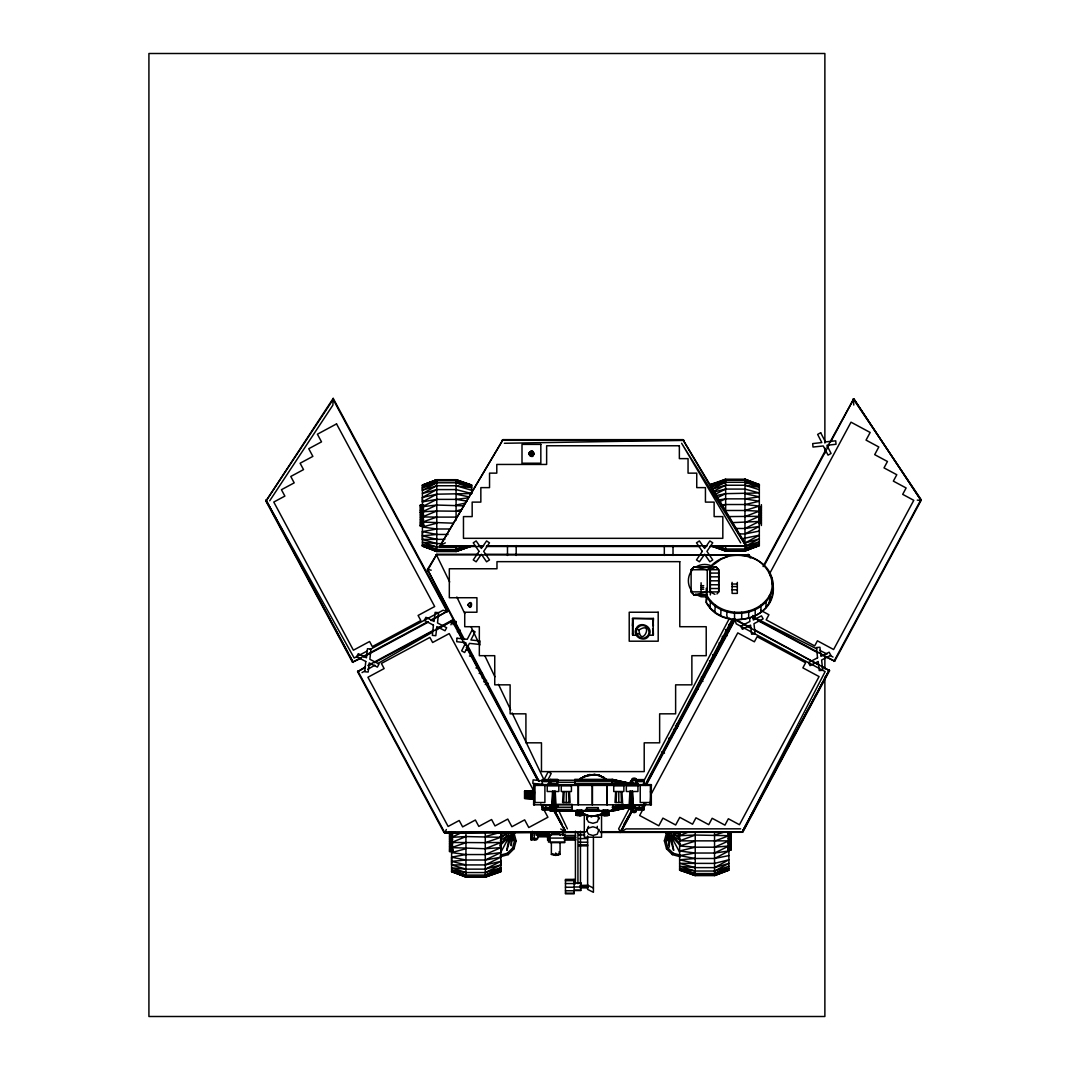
<?xml version="1.0" encoding="UTF-8"?>
<svg xmlns="http://www.w3.org/2000/svg" width="1070" height="1070" viewBox="0 0 1070 1070"><rect width="100%" height="100%" fill="white"/><g stroke="black" fill="none" stroke-linecap="round" stroke-linejoin="round"><path stroke-width="1.5" d="M420.349 512.57L420.349 510.831L422.81 510.096M441.602 543.587L436.774 543.587L422.423 539.387L422.423 531.549M452.864 523.163L422.423 522.066L422.423 516.917L436.774 511.005L460.769 511.233M422.423 513.546L422.423 510.898M468.566 497.831L456.087 499.382L436.774 499.382L422.423 501.857L422.423 497.443L436.774 489.592L456.087 489.592L471.683 493.551L471.683 485.125L456.087 479.708L436.774 479.708L422.423 485.125L422.423 546.128L436.774 551.558L456.087 551.558L471.683 546.128L456.087 551.05L436.774 551.05L422.423 546.128M422.423 490.234L422.423 487.706L436.774 480.751L456.087 480.751L471.683 485.125L456.087 479.708L456.087 520.14M465.45 546.449L456.087 549.512L436.774 549.512L422.423 545.7L436.774 551.558L436.774 479.708L422.423 485.125L433.577 481.714M451.607 842.478L485.272 842.665L500.867 837.302L465.945 836.566L451.607 842.478L451.607 847.627L485.272 848.724L500.867 847.627L500.867 871.689L485.272 877.119L465.945 877.119L465.945 869.134L451.607 864.934L451.607 857.11L465.945 854.555L485.272 854.555L500.867 852.576L485.272 860.012L465.945 860.012L451.607 861.363L465.945 864.921L485.272 864.921L500.867 861.363L485.272 869.134L465.945 869.134L451.607 867.837L465.945 872.558L485.272 872.558L500.867 867.837L500.867 869.964L485.272 876.611L465.945 876.611L451.607 871.689L451.607 831.631M451.607 839.107L451.607 836.459M465.945 869.134L465.945 832.099M500.867 871.689L485.272 877.119L485.272 832.099M485.272 872.558L500.867 864.934L500.867 860.307M500.867 851.961L500.867 842.478L485.272 842.665M552.28 804.8L533.649 804.8L533.649 784.618L651.309 784.618L650.386 804.8L650.386 785.42L534.465 785.42L534.465 804.8M549.819 806.9L550.568 809.415L572.196 809.415M550.568 779.361L550.568 783.374L549.819 783.721L549.819 779.816L550.568 779.361L557.604 779.361L557.604 785.139M574.75 785.139L574.75 779.361L612.12 779.361L629.534 783.173L632.597 778.532C637.519 775.817 637.519 785.741 632.597 782.705L630.564 785.019M578.174 804.8L578.174 785.42M579.913 887.792L587.791 887.913L587.791 885.291L579.913 885.412M602.45 814.872C603.64 815.594 601.648 815.728 602.223 810.926L582.174 810.779M606.971 804.8L606.971 785.42M607.252 804.8L607.252 785.42M606.743 815.621L608.857 815.22L604.256 815.661L604.256 809.936M621.616 784.899L612.12 783.374L612.12 779.361L629.534 783.534L632.597 778.532L632.597 782.705M612.762 808.438L612.762 804.8L612.762 810.538L598.304 810.538L598.304 807.623L586.654 807.623L586.654 810.538L572.196 810.538L572.196 804.774M635.674 779L635.901 782.892M631.073 808.077L632.597 810.124C637.091 812.304 637.078 805.656 632.597 807.81L632.597 812.076C639.098 815.581 634.684 800.708 635.674 812.09L635.674 807.917L635.674 811.622L632.597 811.582L630.31 808.198L632.597 811.608L631.073 808.853M555.196 804.8L651.309 804.8L651.309 785.34M701.091 591.951L701.091 582.762M706.28 588.273L706.28 602.557C721.929 632.678 778.358 620.627 772.995 584.327C771.309 554.14 727.747 545.994 709.918 567.22L721.06 559.249L727.359 556.654M741.778 555.384C763.124 555.437 782.705 582.561 765.745 600.685C750.498 617.831 718.625 615.959 707.002 595.602L707.002 588.928M710.346 594.947L710.346 566.832L694.042 566.886L691.126 569.748L691.126 591.87L694.109 594.92L707.096 594.947M716.98 593.944L718.719 591.911L718.719 569.708L716.111 566.832L694.042 566.886M645.411 785.433L734.515 619.624L734.555 612.267M711.617 546.168L725.647 551.063L744.974 551.063L759.326 545.62L759.326 484.616L744.974 480.243L725.647 480.243L710.052 485.486L710.052 484.616L725.647 479.213L744.974 479.213L759.326 484.616L759.326 485.512L744.974 482.276L725.647 482.276L711.617 486.703M669.312 847.132L669.472 836.098L666.637 832.567M463.136 638.603L427.438 569.481L436.814 554.26L478.424 554.26M632.932 634.991L632.892 620.533M552.24 808.599L552.936 791.185M563.676 802.513L564.117 791.96M616.133 802.513L616.561 791.96M629.615 808.599L630.31 791.185M360.617 658.491L352.485 662.21L265.922 501.135L333.198 398.361L447.541 611.117L431.143 620.6M333.198 398.361L332.89 405.129L269.693 500.813M552.548 791.185L551.572 808.599L556.199 808.599L555.223 791.185M629.922 791.185L628.933 808.599L633.574 808.599L632.597 791.185M563.181 791.96L562.579 802.513L570.109 802.513L569.507 791.96M615.638 791.96L615.023 802.513L622.566 802.513L621.951 791.96M533.649 804.8L534.465 791.853L533.649 791.853M348.245 653.155L265.989 500.105L353.274 662.437M653.395 625.749L652.967 619.356M511.313 845.594L512.624 832.781L512.891 840.766L512.276 834.707L511.032 836.111L506.966 850.249M635.901 807.716L635.901 810.017M635.901 782.785L635.674 779.027L632.597 779L629.534 784.524L612.12 783.374L574.75 783.374M528.968 453.747C535.04 444.184 535.04 463.323 528.968 453.747L533.943 453.747M531.148 456.221L531.75 451.286M605.994 779.495L604.283 777.649C596.538 773.77 587.617 773.155 580.649 779.067L580.261 778.505L584.929 776.619L594.693 774.399L599.682 775.442L606.249 779.268M582.722 813.681L591.095 816.544L600.858 814.323L601.099 814.966L591.095 816.544L582.655 813.842M506.779 850.289L509.226 836.606L512.048 833.075L510.176 832.527L500.038 844.538M467.643 604.884C473.849 596.779 471.589 613.324 468.071 604.884C471.763 599.2 471.763 610.582 468.071 604.884M727.587 611.037C722.571 624.131 741.858 618.834 748.679 618.233C759.085 615.344 768.608 607.76 771.524 597.047L772.232 596.779L772.995 584.327L772.259 583.926M500.171 855.184L507.34 853.258L512.597 848.015L514.523 840.833L512.597 833.664L513.974 832.861L516.114 840.833L513.974 848.804L508.143 854.636L500.171 856.776M680.319 856.762L672.348 854.622L666.516 848.791L664.376 840.833L666.516 832.861L667.894 833.65L665.981 840.833L667.894 848.002L673.15 853.245L680.319 855.171M583.966 832.46L443.983 832.487L357.581 671.706L365.097 667.011M450.952 624.813L452.369 620.105L462.641 639.231M669.178 845.581L668.228 834.694L667.613 840.766L667.881 832.768L669.472 836.098L671.264 836.593L673.15 836.044L675.237 832.647L680.092 833.169M636.088 628.678C631.688 636.944 645.491 643.605 649.222 634.991C653.623 626.712 639.807 620.065 636.088 628.678L638.897 630.016C641.104 648.915 655.041 619.971 638.897 630.016M818.777 664.911L734.555 619.463M530.573 456.074L532.338 451.42M533.729 454.309L531.736 456.074L529.703 455.298M580.261 778.505L589.597 774.586L599.682 775.442L606.048 779.548M582.949 813.427L586.106 815.5L596.191 816.356L600.858 814.323M721.06 608.616L720.698 615.932L727.587 618.233M632.009 809.615L620.092 832.46L626.004 828.916L740.667 828.822M600.39 832.46L742.165 832.286L825.144 671.612L736.214 623.823L735.023 619.904M427.411 570.751L436.814 554.26M503.02 439.65L439.69 546.489L503.02 439.65L682.968 439.65L746.659 545.861L709.637 546.489M547.733 780.271L551.197 773.463L548.174 771.804L543.386 780.953L533.114 779.896L532.82 783.347L541.928 784.377M629.013 815.781L624.144 823.766M629.494 808.198L618.62 828.835L620.373 831.724L743.021 831.778L829.571 670.716L754.403 629.655M643.458 781.675L729.566 618.072M645.21 784.564L732.107 619.476M621.764 829.464L620.185 832.393L632.049 811.1M646.066 784.47L733.284 618.794M553.966 811.167L565.896 832.46L563.837 827.525M630.31 784.738L632.597 780.418L635.674 780.485M743.021 831.778L742.125 832.286L816.544 693.908M818.109 690.966L822.803 682.165M824.368 679.236L828.287 671.906L814.845 696.918M500.894 852.108L509.226 836.606L511.032 836.111L513.854 832.58M742.125 832.286L776.9 767.551M778.478 764.609L791.92 739.597M793.499 736.655L813.253 699.86M623.328 826.521L632.009 810.378M763.057 566.511L825.518 450.296M827.083 447.38L853.78 398.776L921.083 500.439L834.68 661.22L820.797 654.412M621.148 831.818L632.223 811.207M646.454 784.725L735.304 619.396L751.461 628.077M763.753 566.458L829.103 444.839M830.681 441.91L853.78 398.776L921.083 500.439L917.298 500.118M645.932 803.811L639.646 815.5L658.799 825.786L662.905 818.135L675.665 824.997L679.784 817.333L692.544 824.194L695.981 817.814L708.741 824.662L712.165 818.282L724.938 825.144L728.362 818.764L739.45 824.729L819.072 676.574L802.874 667.867L805.616 662.758L757.119 636.703L754.377 641.799L737.778 632.892L651.429 793.592M769.691 573.507L851.011 422.182L870.164 432.467L866.045 440.118L878.804 446.979L874.698 454.643L887.458 461.504L884.021 467.884L896.794 474.732L893.356 481.125L906.116 487.973L902.692 494.353L913.78 500.319L833.61 649.517L817.413 640.81L814.671 645.919L766.173 619.851L768.915 614.742L760.623 610.288M742.393 831.711L829.344 669.927M833.891 661.447L921.029 499.449L853.178 398.816L853.78 405.048M715.295 605.112L714.8 612.361L721.06 615.798M672.348 854.622L673.15 853.245M599.08 817.199L597.274 822.028L592.927 823.298L588.567 822.028L586.761 818.951L588.567 815.862M587.965 827.351L586.761 831.136L588.567 834.212L592.927 835.496L597.274 834.212L599.08 829.397M586.761 831.136L588.567 826.321M446.337 829.504L444.839 832.982L564.532 831.925M553.698 809.896L565.896 832.46L443.983 832.487M551.077 835.443L553.391 831.738L553.391 833.851L558.032 833.851L558.032 831.738L560.346 835.443M691.862 570.564C687.207 576.382 687.207 585.183 691.862 590.988M529.703 452.195L529.382 454.844L533.649 452.597M530.038 455.793L532.86 451.701M604.283 777.649L599.441 776.084M574.75 781.194L612.12 781.194L629.534 784.524L632.597 780.418M710.52 600.685L709.918 607.827L715.295 612.308M500.72 838.465L507.782 832.259M265.922 501.135L333.158 399.484L447.3 611.906M652.967 625.749L653.395 618.42L632.504 618.42L632.504 634.991M646.614 636.797C653.101 631.995 644.876 621.59 638.723 626.913C632.196 631.715 640.435 642.08 646.588 636.757M653.395 633.774L651.951 635.232L648.674 635.232M499.703 845.969L509.226 836.606L507.34 836.044L505.254 832.661L500.412 833.182M711.389 566.873L694.109 566.859L691.126 569.748L718.719 569.708L718.719 591.911L691.126 591.87L694.109 594.92L706.681 594.907L694.042 594.907M694.109 594.92L707.27 591.87L707.27 569.748L710.346 566.832M529.583 455.392L533.315 452.102M710.52 607.88L706.28 602.557L707.002 595.602M580.649 779.067L584.688 775.977L588.433 775.442M597.354 815.5L601.099 814.966L603.119 813.414M576.101 810.926L576.101 815.22L582.508 814.872M581.665 815.193L582.735 815.22L582.735 810.926M602.223 815.22L603.293 814.899M603.293 815.193L608.616 814.872M695.487 567.314C700.154 563.93 706.601 563.622 711.777 566.017M500.332 840.324L507.34 836.044M549.819 780.271L557.604 779.829M666.516 848.791L667.894 848.002M362.021 672.602L364.883 670.97M367.746 669.325L374.888 665.219M377.75 663.574L432.106 632.383M436.399 629.922L452.128 620.894L464.728 644.341M439.329 545.861L445.321 542.864M601.099 814.966L603.306 813.695M457.318 631.674L460.18 630.096M759.326 484.63L744.974 479.213L744.974 543.065L759.326 535.214L741.751 538.839M772.259 591.121L772.995 590.72L772.232 578.281L771.524 578.001M714.546 867.623L728.897 859.772L714.546 863.396L679.624 863.356L695.232 867.623L714.546 867.623L728.897 863.356L714.546 871.034L695.232 871.034L679.624 868.412L695.232 873.548L714.546 873.548L728.897 868.412L714.546 875.086L695.232 875.099L679.624 870.178L679.624 831.885M422.423 487.746L436.774 482.784L456.087 482.784L471.683 487.746L456.087 485.753L436.774 485.753L422.423 493.551L436.774 489.592M367.291 650.961L354.17 658.01L265.975 500.145M370.207 649.383L443.1 610.221L447.033 611.398M352.485 662.21L427.933 621.657M430.862 620.078L447.541 611.117M363.559 656.913L428.201 622.178M368 665.446L433.457 630.27M436.373 628.705L452.369 620.105M357.581 671.706L365.445 667.479M368.388 665.901L371.317 664.323M374.259 662.745L452.128 620.894M422.423 501.857L436.774 494.18L471.683 493.551M754.537 546.462L759.326 545.192L744.974 551.063L744.974 546.489L759.326 538.812L744.974 543.065M549.819 781.595L557.604 781.194M530.118 451.821L531.175 451.42M436.774 482.784L422.423 490.287L436.774 485.753M738.527 533.93L744.974 533.93L759.326 526.413L744.974 528.486L735.317 528.486M695.232 863.396L679.624 859.772L695.232 858.488L714.546 858.488L728.897 850.971L714.546 853.031L695.232 853.031L679.624 850.971L695.232 847.199L714.546 847.199L728.897 846.009L714.546 853.031M436.774 499.382L422.423 506.672L436.774 505.04L463.885 505.856M714.733 546.329L725.647 549.004L744.974 549.004L759.326 541.714L744.974 546.489M714.546 873.548L728.897 866.272L714.546 871.034M715.723 494.032L725.647 489.084L744.974 489.084L759.326 492.976L725.647 493.658L716.298 495.584M483.787 681.804L486.623 680.4M712.887 491.571L725.647 485.245L744.974 485.245L759.326 487.198L744.974 482.276M485.272 864.921L500.867 857.204L485.272 860.012M744.974 528.486L759.326 521.451L732.094 522.641M453.011 624.586L455.873 623.181M717.141 497.804L725.647 493.658M485.205 684.546L488.04 683.168M717.85 568.772L716.111 566.832L710.132 569.708L710.132 591.911L714.92 594.345M636.088 634.991L638.897 633.641M711.47 489.043L725.647 482.276M436.774 505.04L422.423 511.741L436.774 511.005M463.083 831.938L451.607 837.302L465.945 836.566M711.617 546.115L725.647 550.542L744.974 550.542L759.326 543.868L744.974 549.004M456.087 549.512L463.176 546.222M719.976 501.482L725.647 498.861L744.974 498.861L759.326 496.854L744.974 493.658M451.607 871.689L465.945 877.119L451.607 871.247L465.945 875.073L485.272 875.073L500.867 867.837M500.787 834.68L505.254 832.661M711.47 486.569L725.647 480.243M485.272 854.555L500.867 847.627M744.974 522.641L759.326 516.315L728.871 516.583M714.546 847.199L728.897 840.859L679.624 840.859L695.232 835.041L728.897 835.683L714.546 841.14M436.774 480.751L422.423 486.021L436.774 479.708L422.423 485.125M453.011 623.061L455.873 621.804M456.087 551.05L470.131 546.222L456.087 551.05L467.43 546.222M721.394 506.324L725.647 504.518L744.974 504.518L759.326 506.07L744.974 510.484L725.647 510.484L725.647 479.213L710.052 485.486M688.144 832.085L679.624 835.683L695.232 835.041M485.272 848.724L500.867 842.478M744.974 516.583L759.326 511.139L744.974 510.484M728.897 831.885L728.897 870.178L714.546 875.608L695.232 875.608L679.624 870.178M470.131 546.288L456.087 551.558L456.087 546.997L459.204 546.048M453.011 622.446L455.873 621.362M744.974 550.542L759.326 545.62M453.011 623.369L455.873 622.312M422.423 485.994L431.036 482.837M422.81 515.111L420.349 515.967L423.64 516.007M758.924 514.643L761.399 513.787M451.995 840.672L449.534 841.528L452.811 841.568M728.509 839.201L730.97 838.345L727.68 838.305M758.924 516.409L761.399 515.566M728.509 840.966L730.97 840.111L727.68 840.07M422.81 516.877L420.349 517.719L423.64 517.773M422.423 522.066L436.774 517.104L456.087 517.104M451.995 842.438L449.534 843.28L452.811 843.32M451.607 847.627L465.945 842.665M485.272 876.611L499.302 871.782M422.81 513.359L420.349 514.202L423.64 514.229M451.995 838.92L449.534 839.763L452.811 839.789M728.897 870.178L714.546 875.608L714.546 832.059M758.924 512.891L761.399 512.062M728.509 837.449L730.97 836.62L727.68 836.566M758.924 518.147L761.399 517.318M728.509 842.692L730.97 841.863L727.68 841.836M499.73 836.66L505.896 834.613M422.81 518.602L420.349 519.418L423.64 519.458M451.995 844.163L449.534 844.979L452.811 845.019M485.272 875.073L500.867 869.964M420.349 526.012L423.64 525.945L420.349 526.012L420.349 512.476L422.81 511.661M451.995 837.221L449.534 838.037L449.534 851.573L452.811 851.6M758.924 511.206L761.399 510.417M728.509 835.75L730.97 834.974L727.68 834.921M758.924 519.779L761.399 519.004M728.509 844.337L730.97 843.561L727.68 843.534M695.232 841.14L679.624 846.009L695.232 847.199M422.81 520.247L420.349 520.996L423.64 521.05M714.546 835.041L724.109 832.099M451.995 845.808L449.534 846.557L452.811 846.611M451.995 835.643L449.534 836.392L449.534 838.131L452.811 838.064M734.515 619.624L735.304 619.396M623.208 803.998L612.12 807.235L627.956 804.6M588.567 828.06L592.927 826.789L597.274 828.06L599.08 831.136M758.924 509.628L761.399 508.905M627.956 804.8L612.12 809.415L628.063 806.298M728.509 834.172L730.97 833.463L727.68 833.41M711.617 489.271L725.647 485.245M758.924 521.291L761.399 520.582M728.509 845.835L730.97 845.126L727.68 845.113M710.052 484.63L724.096 480.684M456.087 511.005L462.334 509.28M485.272 836.566L500.867 832.233L500.867 847.253M422.81 521.745L420.349 522.428L423.64 522.481M451.995 847.306L449.534 847.988L452.811 848.042M485.272 869.134L500.867 864.934M422.81 508.665L420.349 509.333L423.64 509.347M436.774 523.163L422.423 527.015L436.774 528.995L449.654 528.995M451.995 834.226L449.534 834.894L452.811 834.908M465.945 848.724L451.607 852.576L465.945 854.555M758.924 508.196L761.399 507.568M728.509 832.754L730.97 832.126L730.97 850.048L727.68 850.088M714.733 491.799L725.647 489.084M576.369 815.032L577.185 814.899M602.477 815.032L604.336 814.805M758.924 522.615L761.399 521.999M728.509 847.159L730.97 846.544L727.68 846.544M529.035 454.349L533.863 453.158M422.81 523.083L420.349 523.658L423.64 523.712M451.995 848.644L449.534 849.219L452.811 849.272M422.423 497.443L436.774 494.18M744.974 504.518L759.326 501.268L744.974 498.861M769.317 602.718L769.985 596.164L772.232 590.386L771.524 589.851M422.81 507.447L420.349 508.009L423.64 508.009M451.995 833.008L449.534 833.57L452.811 833.57M614.929 809.91L614.929 808.144L615.089 810.592L614.929 809.91L624.96 807.716L624.96 806.191L622.098 806.753M608.79 811.247L629.534 807.435L616.36 808.037M608.79 810.779L615.089 810.15L614.929 809.455L624.96 807.328M625.121 808.01L628.063 807.382M758.924 506.979L761.399 506.458M612.12 811.247L627.956 807.435M456.087 505.04L465.45 503.141M758.924 523.712L761.399 523.217M728.509 848.269L730.97 847.774L727.68 847.774M744.974 533.93L759.326 531.041M714.546 858.488L728.897 855.599M616.36 807.877L619.236 807.315M612.12 810.779L629.534 807.435M597.341 815.153L603.132 814.056M423.64 524.046L420.349 524.661L423.64 524.701M452.811 849.607L449.534 850.222L452.811 850.262M436.774 528.995L422.423 531.643L436.774 534.452L448.036 534.452M423.64 506.324L420.349 506.899L423.64 506.899M614.929 809.455L624.96 807.716L625.121 808.398L624.96 806.191M594.693 774.399L589.677 775.255L589.597 774.586M591.095 816.544L596.11 815.674L596.191 816.356M560.065 842.866L560.065 854.395L553.284 854.716L551.371 854.395L551.371 842.866M695.232 853.031L679.624 855.599L695.232 858.488M552.24 854.047L555.718 855.398L558.165 854.997L559.195 854.047L559.195 851.64M717.85 500.064L725.647 498.861M727.68 849.246L730.97 848.751L727.68 848.764M722.223 636.463L727.011 635.794M423.64 524.955L420.349 525.397L423.64 525.437M452.811 850.516L449.534 850.958L452.811 850.998M624.786 807.73L627.956 807.315M504.371 443.274L684.051 440.278M750.819 557.671L749.187 554.889L435.731 554.902M423.64 505.642L420.349 506.043L423.64 506.03M451.607 832.233L454.79 831.871M707.096 596.886L701.024 596.752L695.487 594.238M564.84 831.818L585.531 831.724M720.979 504.986L725.647 504.518M727.68 849.794L730.97 849.473L727.68 848.991M436.774 534.452L422.423 535.803L436.774 539.36L444.826 539.36M668.67 738.273L671.559 738.006M577.011 814.872L578.215 814.805M423.64 525.584L420.349 525.851L423.64 525.892M449.534 851.426L452.811 851.145M765.745 607.88L766.334 601.434L769.985 596.164L769.317 595.522M420.349 510.925L420.349 505.174L423.64 505.241M533.823 790.489L524.594 791.051L524.594 798.487L533.823 799.049M524.594 791.171L533.823 790.636M524.594 791.546L533.823 791.064M725.42 631.554L728.603 631.394M595.535 810.926L589.289 810.619M524.594 792.134L533.823 791.746M730.97 849.914L727.68 849.633M524.594 792.91L533.823 792.629M632.932 619.356L632.504 625.749M524.594 793.806L533.823 793.659M420.349 505.468L423.64 505.441M562.86 831.925L444.612 832.406L357.821 670.917M422.423 539.387L436.774 539.36M548.148 783.668L548.897 783.668M548.148 784.043L548.897 784.043M449.534 832.46L452.811 832.46M451.607 864.934L465.945 864.921M746.298 546.489L683.275 440.385L501.937 440.278M440.238 545.767L475.294 545.767M478.638 545.767L483.64 545.767M486.984 545.767L707.35 545.767M710.694 545.767L746.659 545.861M439.69 546.489L483.011 546.489M486.342 546.489L699.646 546.489M702.977 546.489L706.307 546.489M436.774 549.512L422.423 544.403L436.774 546.997L456.087 546.997M485.084 554.26L749.187 554.889M710.146 573.079L718.719 573.079M710.146 576.837L718.732 576.837M710.146 580.809L718.732 580.809M732.094 584.019L737.324 584.019M710.146 584.768L718.732 584.768M701.091 585.691L703.685 585.691M732.094 586.574L737.324 586.574M701.091 587.457L703.685 587.457M710.146 588.527L718.719 588.527M701.091 589.209L703.685 589.209M732.094 589.811L737.324 589.811M632.504 618.42L652.967 618.928M652.967 634.991L653.395 618.42M637.225 635.232L633.962 635.232L632.504 633.774M466.266 649.945L469.489 649.945M712.62 654.867L715.83 654.867M469.489 656.044L472.713 656.044M709.397 660.912L712.62 660.912M475.936 667.934L479.146 667.934M479.146 673.391L482.369 673.391L482.369 678.3M701.345 677.109L704.568 677.109M699.74 681.336L702.95 681.336M574.75 779.829L612.12 779.829L629.534 783.173L629.534 784.524M542.209 780.11L548.897 780.11M557.095 780.231L574.991 780.231M637.412 780.11L644.1 780.11M542.209 781.595L548.897 781.595M637.412 781.595L644.1 781.595M557.095 782.25L574.991 782.25M550.568 783.374L557.604 783.374M542.209 783.668L542.905 785.153M643.404 783.668L644.1 783.668M542.209 784.043L542.905 784.043M643.404 784.043L644.1 784.043M533.89 785.126L534.759 785.126M650.667 785.126L651.536 785.126M650.386 791.853L651.309 791.853M524.594 794.769L533.823 794.769M650.386 802.513L640.234 802.513L640.234 785.42M557.229 804.359L572.196 804.359M643.404 805.496L644.1 805.496M643.404 805.87L644.1 805.87M557.229 807.235L572.196 807.235M542.209 807.944L548.897 807.944M637.412 807.944L644.1 807.944M542.209 809.428L548.897 809.428M585.504 809.415L598.812 809.415M637.412 809.428L644.1 809.428M575.526 810.779L549.819 810.338M549.833 805.121L549.819 810.793L550.568 811.247L575.526 811.247M582.174 811.247L602.142 811.247M600.457 831.724L620.373 831.724M537.555 832.085L548.375 832.085M578.937 832.313L584.728 832.313M508.785 833.209L514.871 833.209M665.62 833.196L671.706 833.196M548.375 833.463L536.003 833.463L536.003 835.068L548.375 835.068M530.787 833.664L531.656 833.664M578.937 834.961L584.728 834.961M537.555 835.282L548.375 835.282M530.787 835.416L531.656 835.416M564.532 835.483L575.606 835.483M537.555 835.75L548.375 835.75M537.555 836.807L548.375 836.807M530.787 837.114L531.656 837.114M575.754 837.141L564.492 837.141L564.492 840.03L575.754 840.03M564.492 837.864L575.754 837.864M550.207 838.077L564.692 838.077M530.787 838.399L535.134 838.305M578.937 838.586L587.631 838.586M564.492 839.308L575.754 839.308M530.787 839.388L531.656 839.388M514.523 840.833L516.114 840.833M664.376 840.833L665.981 840.833M550.207 842.09L564.692 842.09M578.937 842.21L587.631 842.21M578.937 844.859L587.631 844.859L587.631 845.835L578.937 845.835M551.371 854.395L560.065 854.395M565.468 880.035L574.162 880.035M565.468 880.663L574.162 880.663M574.256 883.044L580.836 883.044M565.468 883.539L574.162 883.539M579.913 886.722L587.791 886.722M574.256 886.976L580.836 886.976M565.468 887.231L574.162 887.231M574.256 890.16L580.836 890.16M574.256 890.548L580.836 890.548L580.836 882.67M565.468 890.762L574.162 890.762M565.468 893.169L574.162 893.169M637.412 783.668L638.161 783.668L638.161 785.153M637.412 784.043L638.161 784.043M420.349 510.831L423.64 510.858M452.811 836.406L449.534 836.392L449.534 831.604M420.349 512.476L423.64 512.503M422.423 516.917L436.774 517.104M524.594 795.732L533.823 795.879M727.68 832.072L730.97 832.126M427.438 569.481L431.21 570.176M524.594 796.628L533.823 796.909M524.594 797.404L533.823 797.792M625.121 806.874L628.063 807.007M524.594 797.993L533.823 798.474M524.594 798.367L533.823 798.902M594.612 775.081L599.682 775.442M586.106 815.5L591.175 815.862M606.743 814.805L607.947 814.872M580.622 814.805L581.826 814.872M695.232 867.623L679.624 866.272L695.232 871.034M436.774 543.587L422.423 542.276L436.774 546.997M497.751 831.912L500.867 832.233M760.971 612.308L760.971 605.112M719.04 642.963L722.223 643.311M612.12 781.194L629.534 783.507L612.12 779.829L618.447 781.568M728.603 625.04L731.786 625.482L731.786 622.887M456.087 499.382L467.002 501.121M722.223 637.934L725.42 638.469M465.945 872.558L451.607 869.964L465.945 875.073M451.607 857.204L465.945 860.012M456.087 482.784L471.683 486.021L456.087 480.751M456.087 494.18L468.566 496.788M612.12 779.829L629.534 783.534M694.109 566.859L707.27 569.748M769.317 572.343L769.985 575.687M695.232 873.548L679.624 869.723L695.232 875.608L695.232 832.059M529.035 453.158L533.863 454.349M607.773 814.899L608.589 815.032M581.665 814.899L582.735 815.22M576.101 815.22L577.185 815.193M725.42 629.521L728.603 630.377M456.087 485.753L471.683 490.287M744.974 485.245L759.326 489.726M717.85 546.436L725.647 549.004M672.722 832.246L674.608 834.6L679.223 836.138M462.334 482.837L470.131 485.459M661.434 752.063L664.483 753.12M728.924 624.492L731.786 625.482M755.193 615.798L755.193 608.616M744.974 480.243L759.326 485.486L744.974 479.213M436.774 551.05L422.423 545.7L436.774 551.05L433.898 549.712M451.607 871.261L465.945 876.611L461.651 874.605M453.038 871.782L465.945 876.611M713.182 546.369L725.647 551.063L725.647 546.489M456.087 479.708L470.265 485.419M719.976 548.121L724.23 549.94M675.237 832.647L679.704 834.68M581.906 812.732L586.347 814.858M587.631 885.144L593.422 888.047M753.4 617.069L816.771 648.875M819.727 650.359L827.097 654.051M830.039 655.535L832.982 657.02M529.249 452.597L533.649 454.91M834.68 661.22L753.36 617.51M752.437 617.671L755.353 619.236M758.255 620.801L817.895 652.847M821.72 666.49L829.571 670.716M512.597 848.015L513.974 848.804M560.68 828.996L565.508 831.871M679.597 844.778L668.442 833.062L670.328 832.514L673.15 836.044L680.172 840.311M582.254 815.046L582.254 814.698M576.342 815.22L576.583 814.698M674.608 834.6L679.771 838.452M748.679 618.233L748.679 611.037M529.583 452.102L533.315 455.392M673.15 836.044L680.466 844.524M676.548 724.136L678.407 726.49M765.745 600.685L766.334 601.434C750.725 618.995 718.117 617.015 706.28 596.164M530.038 451.701L532.86 455.793M630.31 808.599L632.597 812.076M745.75 545.767L681.617 443.274L740.667 542.864M675.491 725.487L677.109 728.162M750.097 557.871L748.091 554.26M597.274 815.862L599.08 818.951M436.507 554.996L449.667 581.973M507.34 853.258L508.143 854.636M349.823 656.084L352.204 660.471M679.597 852.108L671.264 836.593L673.712 850.275M464.233 642.174L465.811 645.116M467.389 648.059L538.531 780.458M554.354 809.87L562.258 824.582M466.306 647.27L537.956 780.592M533.703 790.797L449.226 633.587L432.628 642.508L429.886 637.399L381.388 663.453L384.13 668.563L367.933 677.27L448.116 826.455L459.204 820.503L462.628 826.883L475.388 820.021L478.825 826.401L491.585 819.54L495.009 825.933L507.782 819.072L511.888 826.722L524.661 819.861L528.767 827.525L547.92 817.239L540.805 804.011M427.906 570.123L464.474 639.592M467.59 645.504L539.16 781.474M554.715 811.033L565.896 832.46M465.463 643.03L537.662 780.191M456.85 597.02L464.741 613.578M471.201 627.127L479.815 645.197M484.83 655.723L494.888 676.802M498.473 684.332L510.671 709.918M512.102 712.928L544.403 780.659M558.754 810.766L567.367 828.835M682.968 439.65L683.275 440.385M530.573 451.42L532.338 456.074M741.697 619.463L741.697 612.267M673.538 729.379L674.461 732.295M669.472 836.098L673.525 850.235M531.148 451.286L531.75 456.221M752.798 615.464L753.32 620.011L761.479 615.852L763.137 618.875L753.989 623.663L755.045 633.935L751.608 634.229L750.578 625.121L742.419 629.294L740.748 626.258L749.909 621.469L749.602 618.54M621.028 791.96L621.456 802.513M568.571 791.96L569.013 802.513M632.196 791.185L632.892 808.599L631.26 808.599L631.26 791.185M554.835 791.185L555.517 808.599M653.235 628.571L653.395 634.991M511.032 836.111L511.152 845.567M824.876 443.047L824.876 53.5L148.917 53.5L148.917 1016.5L824.876 1016.5L824.876 677.109M824.876 448.062L824.876 453.078M824.876 657.047L824.876 668.75M761.399 504.665L761.399 525.504M737.324 582.374L737.324 593.395L732.094 593.395L732.094 582.374M717.448 648.768L717.448 651.817M698.121 684.76L698.121 689.334M673.017 545.539L673.017 555.45M664.323 545.539L664.323 555.45M651.309 804.092L651.309 804.8M644.1 785.153L644.1 779.589L637.412 779.589L637.412 785.153M644.1 804.011L644.1 809.95L637.412 809.95L637.412 807.917M642.334 805.121L642.334 807.435M639.365 805.121L639.365 807.435M635.674 778.519L635.674 782.799M635.312 805.121L635.312 807.435M632.932 618.928L632.932 625.749M628.291 805.121L628.291 807.435M618.794 791.96L618.794 802.513M608.857 810.926L608.857 815.22M608.589 810.739L608.589 815.407M607.947 809.843L607.947 815.567M606.824 809.936L606.824 815.661M605.54 809.963L605.54 815.701L603.132 815.567L603.132 809.843M602.477 810.739L602.477 815.407M601.541 814.27L601.541 837.235L584.3 837.235L584.3 814.27M597.274 826.321L597.274 828.06M593.422 837.181L593.422 892.313L587.631 889.411L587.631 835.924M592.459 785.42L592.459 804.8M592.232 785.42L592.232 804.8M586.761 817.199L586.761 818.951M582.481 811.1L582.481 815.407M581.826 809.843L581.826 815.567L579.418 815.701L577.011 815.567L577.011 809.843M580.702 809.936L580.702 815.661L579.418 815.661L579.418 809.963M580.448 831.189L580.448 883.9M578.442 785.42L578.442 804.8M578.215 815.286L578.134 809.936M577.934 832.246L577.934 883.713M576.369 811.1L576.369 815.407M575.419 831.189L575.419 883.9M566.338 791.96L566.338 802.513M562.954 831.323L562.954 835.483M556.855 805.121L556.855 807.435M555.718 852.991L555.718 855.398M553.885 791.185L553.885 808.599M550.568 807.235L550.568 811.247M549.044 832.634L549.044 840.258L547.599 840.258L547.599 832.634M548.897 785.153L548.897 779.589L542.209 779.589L542.209 785.153M548.897 807.917L548.897 809.95L542.209 809.95L542.209 807.917M548.469 832.139L548.469 842.157M545.767 805.121L545.767 807.435M544.897 785.42L544.897 802.513L534.759 802.513L534.759 785.42M542.798 805.121L542.798 807.435M537.742 831.617L537.742 838.746L534.264 838.746L534.264 831.617M536.592 838.305L536.592 839.87L530.787 839.87L530.787 831.684M534.853 838.305L534.853 839.87M533.649 784.618L533.649 785.34M532.526 831.363L532.526 835.897M531.656 832.928L531.656 839.856M531.375 831.604L531.375 833.744M516.181 545.553L516.181 555.464M507.488 545.553L507.488 555.464M456.984 638.228L456.689 641.679L465.798 642.709L461.638 650.868L464.661 652.526L469.449 643.378L479.721 644.434L480.015 640.983L470.907 639.967L475.067 631.795L472.044 630.136L467.256 639.285L456.984 638.228M365.779 661.487L364.723 671.759L368.174 672.04L369.204 662.932L377.362 667.105L379.021 664.069L369.872 659.28L370.929 649.008L367.478 648.728L366.462 657.836L358.289 653.663L356.631 656.699L365.779 661.487M433.43 625.134L432.374 635.406L435.811 635.687L436.841 626.592L445 630.752L446.658 627.729L437.51 622.941L438.566 612.669L435.129 612.374L434.099 621.483L425.94 617.31L424.282 620.346L433.43 625.134M529.449 453.252C532.138 461.076 535.468 447.568 529.449 453.252M529.837 453.346C532.004 459.659 534.679 448.771 529.837 453.346M530.319 453.466C531.83 457.893 533.716 450.256 530.319 453.466M530.867 453.6L532.031 453.894L530.867 453.6M479.052 551.371L473.261 559.918L476.15 561.803L481.366 554.26L486.582 561.803L489.485 559.918L483.693 551.371L489.485 542.824L486.582 540.938L481.366 548.469L476.15 540.938L473.261 542.824L479.052 551.371M702.294 551.371L696.503 559.918L699.405 561.803L704.622 554.26L709.838 561.803L712.727 559.918L706.936 551.371L712.727 542.824L709.838 540.938L704.622 548.469L699.405 540.938L696.503 542.824L702.294 551.371M820.663 432.735L817.64 434.407L821.8 442.565L812.705 443.595L812.986 447.033L823.258 445.976L828.046 455.124L831.082 453.466L826.909 445.307L836.018 444.277L835.723 440.827L825.451 441.897L820.663 432.735M336.542 423.907L317.402 434.206L321.522 441.856L308.748 448.718L312.868 456.382L300.108 463.23L303.532 469.61L290.772 476.471L294.197 482.851L281.437 489.712L284.874 496.092L273.773 502.057L353.394 650.212L369.591 641.505L372.333 646.614L420.831 620.546L418.089 615.451L434.687 606.529L336.542 423.907M817.547 657.823L808.398 662.611L810.057 665.634L818.216 661.474L819.245 670.582L822.696 670.288L821.626 660.016L830.788 655.228L829.116 652.205L820.957 656.365L819.928 647.256L816.49 647.551L817.547 657.823M730.97 849.433L727.68 849.486L730.97 849.473M423.64 505.147L420.349 505.187L423.64 505.147M540.832 444.384L521.999 444.384L521.999 463.216L540.832 463.216L540.832 444.384M679.356 445.762L546.636 445.762L546.636 464.447L496.788 464.447L496.788 473.141L489.538 473.127L489.538 487.626L480.845 487.626L480.845 502.111L472.164 502.111L472.164 516.596L463.47 516.596L463.47 538.33L722.825 538.33L722.825 516.596L714.131 516.596L714.131 502.111L705.438 502.111L705.438 487.626L696.744 487.626L696.744 473.141L688.05 473.141L688.05 458.629L679.356 458.629L679.356 445.762M679.784 561.656L496.975 561.656L496.975 568.759L449.32 568.759L449.32 597.729L476.939 597.729L476.939 612.227L464.728 612.227L464.728 626.712L479.333 626.712L479.333 655.683L494.741 655.683L494.741 684.84L510.122 684.84L510.122 713.824L525.918 713.837L525.918 742.821L541.473 742.834L541.473 771.604L644.207 771.604L644.207 742.834L659.642 742.821L659.642 713.837L675.625 713.824L675.625 684.84L691.875 684.84L691.875 655.683L706.213 655.683L706.213 626.712L679.784 626.712L679.784 561.656M658.197 612.227L629.213 612.227L629.213 641.197L658.197 641.197L658.197 612.227M558.808 785.701L547.225 785.701L547.225 791.506L558.808 791.506L558.808 785.701M571.42 785.701L561.268 785.701L561.268 791.506L571.42 791.506L571.42 785.701M623.863 785.701L613.725 785.701L613.725 791.506L623.863 791.506L623.863 785.701M637.921 785.701L626.324 785.701L626.324 791.506L637.921 791.506L637.921 785.701M644.1 804.332L643.404 804.332L644.1 804.386M557.938 805.121L541.714 805.121L541.714 807.435L557.938 807.435L557.938 805.121M643.431 805.121L627.194 805.121L627.194 807.435L643.431 807.435L643.431 805.121M564.692 834.613L550.207 834.613L550.207 842.638L564.692 842.638L564.692 834.613M574.162 879.38L565.468 879.38L565.468 893.824L574.162 893.824L574.162 879.38M725.647 550.542L713.182 546.262L725.647 550.542M695.232 875.099L679.624 869.749L695.232 875.086"/></g></svg>
